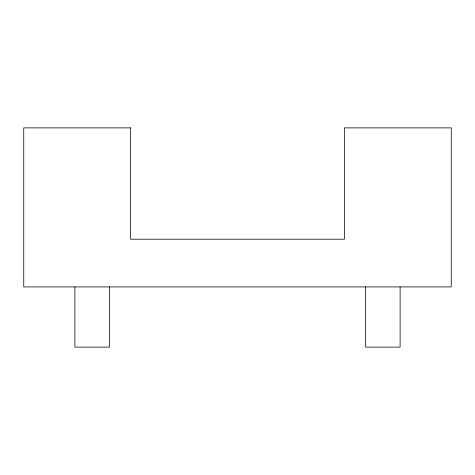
<?xml version="1.0" encoding="UTF-8"?>
<svg xmlns="http://www.w3.org/2000/svg" width="475" height="475" viewBox="0 0 475 475"><rect width="100%" height="100%" fill="white"/><g stroke="black" fill="none" stroke-linecap="round" stroke-linejoin="round"><path stroke-width="0.71" d="M400.104 286.918L400.104 347.124L365.578 347.124L365.578 286.918M109.422 286.918L109.422 347.124L74.896 347.124L74.896 286.918M130.625 127.876L23.75 127.876L23.75 286.918L451.25 286.918L451.25 127.876L344.375 127.876L344.375 239.204L130.625 239.204L130.625 127.876"/></g></svg>
